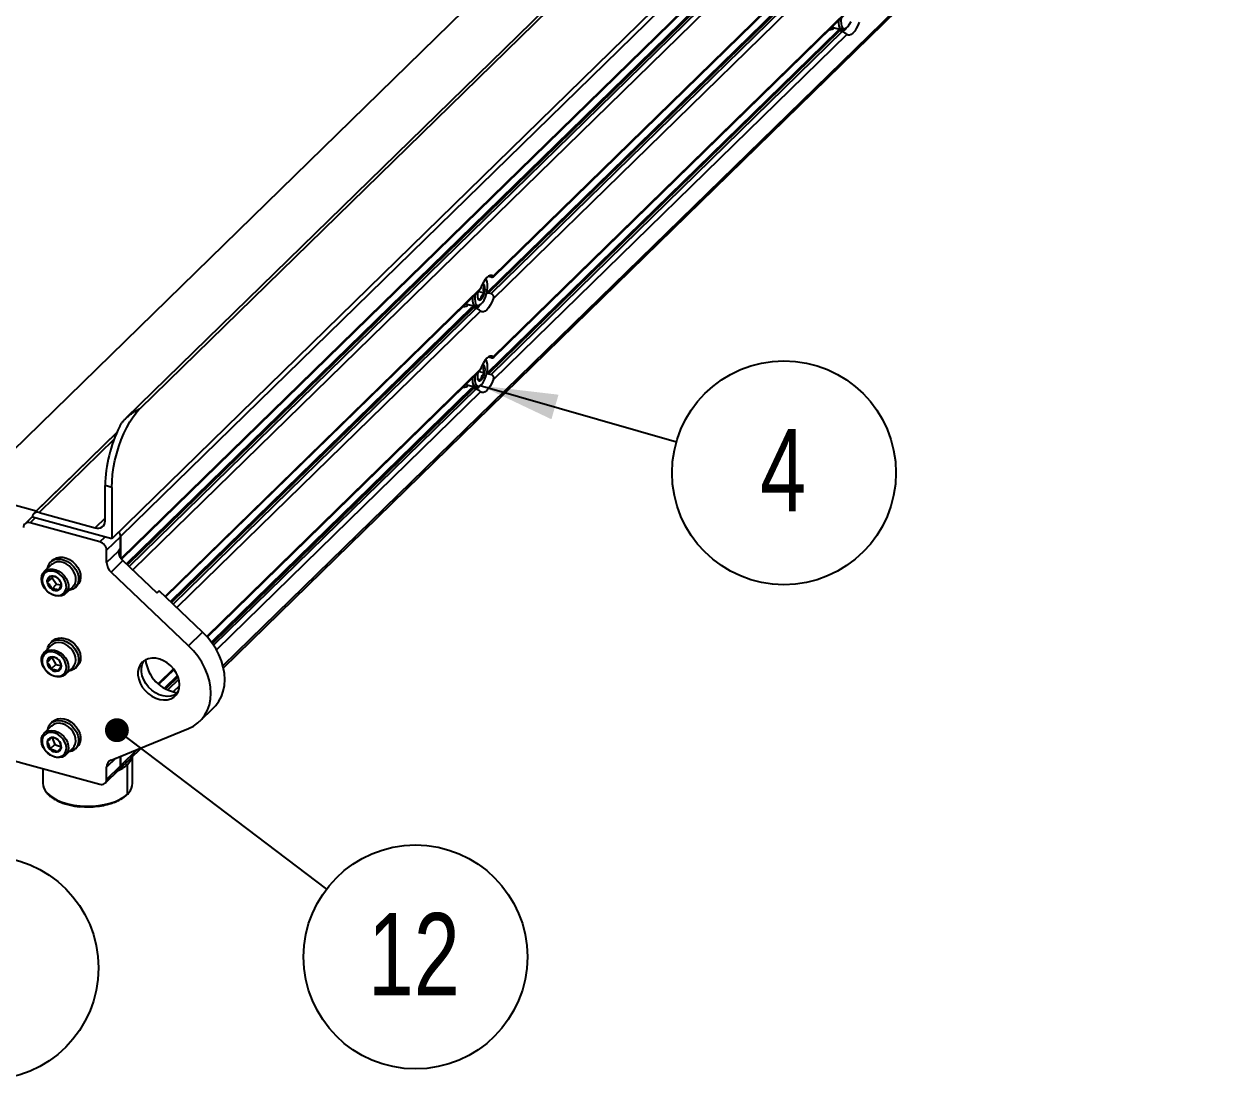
# Model space of a CAD drawing. Header units: millimetres. Extents: x 0 to 279, y 0 to 216.
# Drawn here: x 192.4 to 243.5, y 93.1 to 138 of the extents above; entities that cross this region are included whole.
import ezdxf

# ---------------------------------------------------------------- set-up
doc = ezdxf.new("R2010")
doc.units = ezdxf.units.MM
doc.layers.add('TITLE_BLOCK_BORDER', color=7, linetype='Continuous')
doc.styles.add('SLDTEXTSTYLE0', font='TXT', dxfattribs={"width": 0.75})
doc.dimstyles.new('SLDDIMSTYLE0', dxfattribs={"dimtxt": 0.18, "dimasz": 1.016, "dimexe": 0, "dimexo": 0.0625, "dimgap": 0, "dimtad": 0, "dimtih": 1, "dimtoh": 1, "dimdec": 0, "dimrnd": 1e-09, "dimzin": 0, "dimdsep": 46, "dimtxsty": 'Standard', "dimblk1": 'DOT', "dimblk2": 'DOT', "dimsah": 1, "dimcen": 0.09, "dimadec": 0, "dimazin": 0, "dimtfac": 1.016, "dimtdec": 0, "dimtofl": 0, "dimtmove": 0, "dimatfit": 3, "dimldrblk": 'DOT', "dimfxl": 1, "dimfrac": 2, "dimtolj": 1, "dimtzin": 0, "dimarcsym": 0})
doc.dimstyles.new('SLDDIMSTYLE1', dxfattribs={"dimtxt": 0.18, "dimasz": 3.302, "dimexe": 0, "dimexo": 0.0625, "dimgap": 0, "dimtad": 0, "dimtih": 1, "dimtoh": 1, "dimdec": 0, "dimrnd": 1e-09, "dimzin": 0, "dimdsep": 46, "dimtxsty": 'Standard', "dimsah": 1, "dimcen": 0.09, "dimadec": 0, "dimazin": 0, "dimtfac": 3.302, "dimtdec": 0, "dimtofl": 0, "dimtmove": 0, "dimatfit": 3, "dimfxl": 1, "dimfrac": 2, "dimtolj": 1, "dimtzin": 0, "dimarcsym": 0})

# ---------------------------------------------------------------- blocks, each defined once
blk = doc.blocks.new('SW_NOTE_12')
at = {"layer": 'TITLE_BLOCK_BORDER', "color": 0}
blk.add_circle((3.788, -2.875), 4.755, dxfattribs=at)
at = {"layer": 'TITLE_BLOCK_BORDER', "color": 0, "insert": (3.717, -1.012), "char_height": 3.5, "attachment_point": 2, "style": 'SLDTEXTSTYLE0'}
blk.add_mtext('12', dxfattribs=at)
blk = doc.blocks.new('_DOT')
at = {"color": 0, "linetype": 'ByBlock', "lineweight": -2}
blk.add_line((-0.5, 0), (-1, 0), dxfattribs=at)
at = {"color": 0, "linetype": 'ByBlock', "const_width": 0.5}
blk.add_lwpolyline([(-0.25, 0, 1), (0.25, 0, 1)], format="xyb", close=True, dxfattribs=at)
blk = doc.blocks.new('SW_NOTE_13')
at = {"layer": 'TITLE_BLOCK_BORDER', "color": 0}
blk.add_circle((4.57, -1.313), 4.755, dxfattribs=at)
at = {"layer": 'TITLE_BLOCK_BORDER', "color": 0, "insert": (4.535, 0.55), "char_height": 3.5, "attachment_point": 2, "style": 'SLDTEXTSTYLE0'}
blk.add_mtext('4', dxfattribs=at)
blk = doc.blocks.new('SW_NOTE_14')
at = {"layer": 'TITLE_BLOCK_BORDER', "color": 0}
blk.add_circle((-0.51, -4.728), 4.755, dxfattribs=at)
at = {"layer": 'TITLE_BLOCK_BORDER', "color": 0, "insert": (-0.545, -2.865), "char_height": 3.5, "attachment_point": 2, "style": 'SLDTEXTSTYLE0'}
blk.add_mtext('8', dxfattribs=at)

msp = doc.modelspace()

# ---------------------------------------------------------------- linework, layer by layer
at = {"color": 7, "linetype": 'Continuous', "lineweight": 25}
for p, q in [((242.465, 165.906), (196.692, 121.231)), ((242.323, 165.596), (197.277, 121.63)), ((242.323, 165.596), (197.278, 121.63)), ((243.509, 162.399), (196.092, 116.119)), ((243.135, 161.763), (196.466, 116.212)), ((196.509, 115.248), (243.106, 160.728)), ((242.783, 160.016), (196.711, 115.049)), ((191.252, 119.244), (226.146, 153.301)), ((200.834, 110.64), (243.076, 151.869)), ((227.313, 141.931), (212.287, 127.265)), ((212.296, 127.228), (227.247, 141.82)), ((226.923, 141.108), (212.021, 126.563)), ((227.014, 141.112), (212.101, 126.556)), ((227.118, 141.083), (212.205, 126.528)), ((227.313, 140.966), (212.287, 126.3)), ((227.313, 138.503), (212.287, 123.837)), ((212.296, 123.799), (227.247, 138.391)), ((192.884, 117.294), (116.912, 137.941)), ((226.923, 137.679), (212.021, 123.134)), ((227.014, 137.683), (212.101, 123.127)), ((227.118, 137.655), (212.205, 123.099)), ((226.689, 137.847), (227.114, 137.732)), ((227.118, 137.655), (227.014, 137.683)), ((227.241, 137.765), (227.303, 137.808)), ((227.313, 137.537), (212.287, 122.872)), ((211.979, 127.163), (211.991, 127.138)), ((212.023, 127.069), (211.991, 127.138)), ((212.205, 127.224), (212.101, 127.252)), ((198.379, 113.644), (211.69, 126.636)), ((211.674, 126.621), (211.92, 126.554)), ((212.101, 126.556), (212.205, 126.528)), ((211.366, 125.924), (198.584, 113.448)), ((211.133, 126.092), (211.558, 125.977)), ((211.562, 125.9), (211.457, 125.928)), ((211.64, 126.318), (211.775, 126.281)), ((211.685, 126.01), (211.746, 126.054)), ((212.205, 123.795), (212.101, 123.823)), ((211.979, 123.734), (211.991, 123.71)), ((212.023, 123.641), (211.991, 123.71)), ((200.149, 111.943), (211.69, 123.208)), ((211.634, 122.909), (211.79, 122.867)), ((211.699, 123.219), (211.928, 123.157)), ((212.101, 123.127), (212.205, 123.099)), ((211.366, 122.495), (200.328, 111.722)), ((211.133, 122.664), (211.558, 122.548)), ((211.562, 122.471), (211.457, 122.499)), ((211.685, 122.581), (211.746, 122.625)), ((197.277, 121.63), (197.278, 121.63)), ((196.307, 120.627), (192.782, 117.186)), ((196.314, 120.642), (192.884, 117.294)), ((196.092, 118.296), (195.812, 118.372)), ((195.812, 116.877), (195.812, 118.372)), ((196.092, 118.296), (196.092, 116.119)), ((192.884, 117.286), (192.884, 117.294)), ((193.003, 117.231), (195.389, 116.582)), ((192.724, 117.063), (192.396, 116.742)), ((195.586, 115.983), (192.623, 116.788)), ((196.092, 116.119), (192.723, 117.035)), ((192.723, 117.035), (192.723, 117.035)), ((196.466, 116.205), (195.873, 115.626)), ((196.466, 116.212), (196.466, 115.305)), ((196.466, 115.712), (196.466, 116.205)), ((195.873, 115.107), (195.873, 115.626)), ((195.873, 115.107), (196.372, 115.594)), ((196.372, 115.621), (196.466, 115.712)), ((196.372, 115.621), (196.372, 115.594)), ((196.377, 115.529), (196.377, 115.587)), ((193.58, 115.208), (193.496, 115.126)), ((196.561, 115.192), (196.062, 114.704)), ((196.561, 115.192), (198.009, 113.816)), ((193.536, 115.025), (193.223, 114.72)), ((199.355, 111.574), (196.062, 114.704)), ((193.555, 114.462), (193.345, 114.257)), ((193.75, 114.181), (193.54, 113.976)), ((193.577, 114.514), (193.555, 114.462)), ((193.555, 114.462), (193.75, 114.181)), ((193.75, 114.181), (193.942, 114.16)), ((194.131, 113.789), (194.444, 114.095)), ((194.544, 114.053), (194.628, 114.135)), ((198.102, 113.907), (198.009, 113.816)), ((199.947, 112.153), (198.102, 113.907)), ((199.355, 111.574), (199.947, 112.153)), ((193.536, 111.596), (193.223, 111.291)), ((193.58, 111.779), (193.496, 111.697)), ((193.551, 111.073), (193.341, 110.868)), ((193.562, 111.09), (193.551, 111.073)), ((193.551, 111.073), (193.714, 110.777)), ((193.714, 110.777), (193.504, 110.572)), ((193.714, 110.777), (193.951, 110.722)), ((194.131, 110.361), (194.444, 110.666)), ((194.544, 110.624), (194.628, 110.706)), ((198.091, 109.935), (198.736, 110.564)), ((198.883, 110.311), (198.327, 109.768)), ((199.834, 108.368), (200.426, 108.947)), ((193.536, 108.168), (193.223, 107.862)), ((193.58, 108.351), (193.496, 108.269)), ((196.062, 106.717), (199.355, 108.057)), ((189.085, 107.464), (195.586, 105.697)), ((193.534, 107.672), (193.343, 107.486)), ((193.561, 107.668), (193.673, 107.385)), ((193.673, 107.385), (193.463, 107.18)), ((193.673, 107.385), (193.947, 107.279)), ((194.131, 106.932), (194.444, 107.237)), ((194.544, 107.195), (194.628, 107.277)), ((196.407, 106.318), (197.353, 107.242)), ((195.873, 105.897), (196.466, 106.476)), ((195.873, 105.897), (195.873, 106.417)), ((196.466, 106.476), (196.466, 106.881)), ((196.466, 106.881), (196.466, 106.469)), ((196.755, 105.276), (196.755, 106.53)), ((196.975, 105.734), (196.975, 106.873)), ((193.165, 106.355), (193.165, 105.734)), ((195.813, 105.743), (196.405, 106.321))]:
    msp.add_line(p, q, dxfattribs=at)
at = {"color": 8, "linetype": 'Continuous', "lineweight": 25}
for p, q in [((243.135, 160.803), (196.488, 115.274)), ((242.892, 160.038), (196.755, 115.007)), ((242.996, 160.01), (196.823, 114.943)), ((243.135, 159.837), (196.983, 114.791)), ((243.135, 152.02), (200.816, 110.715)), ((227.122, 137.73), (227.061, 137.67)), ((227.23, 137.757), (227.123, 137.653)), ((211.757, 126.748), (198.355, 113.667)), ((211.457, 125.928), (198.628, 113.407)), ((211.562, 125.9), (198.696, 113.342)), ((211.565, 125.975), (211.504, 125.915)), ((211.673, 126.002), (211.567, 125.898)), ((211.757, 125.783), (198.856, 113.191)), ((211.757, 123.319), (200.127, 111.968)), ((211.457, 122.499), (200.364, 111.672)), ((211.562, 122.471), (200.418, 111.594)), ((211.757, 122.354), (200.536, 111.402)), ((211.565, 122.546), (211.504, 122.487)), ((211.673, 122.573), (211.567, 122.469)), ((196.193, 120.344), (193.003, 117.231)), ((192.842, 117.002), (192.623, 116.788)), ((195.812, 116.994), (195.389, 116.582)), ((195.586, 115.983), (195.805, 116.197)), ((196.377, 115.587), (196.372, 115.583)), ((198.715, 110.59), (198.066, 109.956)), ((198.907, 110.25), (198.382, 109.738)), ((198.938, 110.15), (198.471, 109.695)), ((198.967, 109.87), (198.704, 109.614)), ((197.19, 107.176), (196.466, 106.469)), ((196.265, 106.8), (195.873, 106.417)), ((196.755, 106.53), (196.815, 106.595)), ((196.755, 105.276), (196.815, 105.341))]:
    msp.add_line(p, q, dxfattribs=at)
at = {"color": 7, "linetype": 'Continuous', "lineweight": 25, "flags": 128}
for points in [[(227.241, 137.765), (227.191, 137.737), (227.127, 137.729), (227.071, 137.755), (227.027, 137.813), (226.997, 137.901), (226.983, 138.013), (226.984, 138.135)], [(227.081, 138.229), (227.07, 138.116), (227.074, 137.994), (227.094, 137.893), (227.13, 137.821), (227.179, 137.782), (227.238, 137.778), (227.304, 137.81), (227.373, 137.875), (227.439, 137.969), (227.5, 138.087)], [(227.844, 138.055), (227.787, 137.914), (227.722, 137.786), (227.652, 137.678), (227.579, 137.593), (227.505, 137.535), (227.435, 137.506), (227.37, 137.507), (227.313, 137.537)], [(212.287, 127.265), (212.231, 127.296), (212.166, 127.297), (212.095, 127.268), (212.022, 127.21), (211.949, 127.125), (211.878, 127.017), (211.814, 126.889), (211.757, 126.748)], [(211.931, 126.861), (211.92, 126.884), (211.908, 126.902), (211.893, 126.915), (211.876, 126.923), (211.858, 126.924), (211.838, 126.92), (211.825, 126.915)], [(211.906, 126.256), (211.964, 126.381), (212.01, 126.519), (212.041, 126.661), (212.057, 126.799), (212.056, 126.923), (212.038, 127.027), (212.004, 127.103), (211.963, 127.143)], [(211.685, 126.01), (211.656, 125.992), (211.59, 125.973), (211.531, 125.988), (211.484, 126.036), (211.449, 126.115), (211.429, 126.22), (211.426, 126.345), (211.427, 126.38)], [(211.524, 126.474), (211.52, 126.445), (211.513, 126.313), (211.523, 126.198), (211.549, 126.108), (211.59, 126.048), (211.644, 126.021), (211.706, 126.031), (211.773, 126.075), (211.842, 126.152), (211.906, 126.256)], [(212.287, 126.3), (212.231, 126.159), (212.166, 126.031), (212.095, 125.923), (212.022, 125.838), (211.949, 125.78), (211.878, 125.751), (211.814, 125.752), (211.757, 125.783)], [(212.287, 123.837), (212.231, 123.868), (212.166, 123.869), (212.095, 123.839), (212.022, 123.781), (211.949, 123.696), (211.878, 123.588), (211.814, 123.461), (211.757, 123.319)], [(211.929, 122.872), (211.982, 123.002), (212.023, 123.143), (212.049, 123.285), (212.059, 123.418), (212.051, 123.536), (212.027, 123.63), (211.988, 123.694), (211.963, 123.714)], [(211.685, 122.581), (211.684, 122.58), (211.616, 122.548), (211.554, 122.549), (211.501, 122.584), (211.461, 122.651), (211.435, 122.746), (211.425, 122.864), (211.427, 122.951)], [(211.524, 123.046), (211.516, 122.966), (211.515, 122.839), (211.531, 122.733), (211.563, 122.653), (211.609, 122.605), (211.666, 122.592), (211.731, 122.615), (211.799, 122.671), (211.866, 122.759), (211.929, 122.872)], [(211.648, 122.87), (211.66, 122.85), (211.675, 122.835), (211.691, 122.827), (211.709, 122.823), (211.728, 122.826), (211.748, 122.834), (211.769, 122.848), (211.79, 122.867)], [(212.287, 122.872), (212.231, 122.73), (212.166, 122.603), (212.095, 122.494), (212.022, 122.41), (211.949, 122.351), (211.878, 122.322), (211.814, 122.323), (211.757, 122.354)], [(196.092, 118.296), (196.101, 118.567), (196.127, 118.851), (196.169, 119.143), (196.228, 119.44), (196.302, 119.738), (196.39, 120.031), (196.492, 120.316), (196.604, 120.588), (196.727, 120.843), (196.857, 121.079), (196.994, 121.29), (197.135, 121.475), (197.278, 121.63)], [(193.398, 114.982), (193.463, 115.089), (193.553, 115.173), (193.665, 115.229), (193.794, 115.255), (193.933, 115.25), (194.077, 115.214), (194.217, 115.149), (194.349, 115.058), (194.465, 114.945), (194.56, 114.815), (194.63, 114.675), (194.672, 114.531), (194.683, 114.389), (194.663, 114.257), (194.613, 114.14), (194.535, 114.044), (194.434, 113.974), (194.312, 113.933), (194.271, 113.926)], [(194.529, 114.219), (194.56, 114.336), (194.561, 114.465), (194.531, 114.599), (194.472, 114.731), (194.387, 114.854), (194.281, 114.961), (194.159, 115.046), (194.027, 115.105), (193.894, 115.135), (193.766, 115.134), (193.65, 115.101), (193.552, 115.04), (193.536, 115.025)], [(193.58, 115.208), (193.637, 115.255), (193.749, 115.311), (193.878, 115.337), (194.017, 115.332), (194.161, 115.296), (194.301, 115.231), (194.433, 115.14), (194.549, 115.027), (194.644, 114.897), (194.715, 114.757), (194.756, 114.613), (194.767, 114.471), (194.747, 114.339), (194.697, 114.222), (194.628, 114.135)], [(194.216, 113.914), (194.155, 113.815), (194.069, 113.74), (193.961, 113.693), (193.838, 113.676), (193.707, 113.69), (193.573, 113.735), (193.446, 113.807), (193.331, 113.904), (193.234, 114.02), (193.162, 114.148), (193.117, 114.282), (193.102, 114.415), (193.119, 114.539), (193.165, 114.647), (193.239, 114.735), (193.337, 114.796), (193.453, 114.828), (193.581, 114.83), (193.715, 114.8), (193.846, 114.741), (193.968, 114.656), (194.075, 114.549), (194.16, 114.426), (194.219, 114.294), (194.249, 114.16), (194.248, 114.031), (194.216, 113.914)], [(194.132, 113.918), (194.161, 114.033), (194.159, 114.159), (194.124, 114.29), (194.059, 114.416), (193.968, 114.531), (193.857, 114.626), (193.733, 114.696), (193.603, 114.736), (193.477, 114.745), (193.36, 114.72), (193.262, 114.665), (193.188, 114.582), (193.143, 114.476), (193.13, 114.355), (193.148, 114.225), (193.199, 114.096), (193.277, 113.975), (193.379, 113.869), (193.497, 113.785), (193.625, 113.73), (193.754, 113.705), (193.877, 113.713), (193.985, 113.753), (194.072, 113.823), (194.132, 113.918)], [(193.363, 114.856), (193.363, 114.857), (193.398, 114.982)], [(194.444, 114.095), (194.468, 114.12), (194.529, 114.219)], [(200.426, 108.947), (200.505, 109.03), (200.642, 109.214), (200.75, 109.42), (200.829, 109.644), (200.876, 109.885), (200.892, 110.137), (200.876, 110.399), (200.829, 110.665), (200.75, 110.932), (200.642, 111.197), (200.505, 111.455), (200.342, 111.703), (200.156, 111.936), (199.947, 112.153)], [(193.363, 111.428), (193.38, 111.504), (193.433, 111.619)], [(193.433, 111.619), (193.513, 111.713), (193.617, 111.781), (193.739, 111.819), (193.875, 111.827), (194.018, 111.804), (194.16, 111.751), (194.296, 111.67), (194.42, 111.565), (194.524, 111.442), (194.605, 111.305), (194.659, 111.161), (194.682, 111.018), (194.675, 110.881), (194.637, 110.757), (194.571, 110.652), (194.478, 110.571), (194.364, 110.517), (194.271, 110.497)], [(194.444, 110.666), (194.499, 110.734), (194.547, 110.841), (194.565, 110.965), (194.552, 111.097), (194.508, 111.231), (194.437, 111.36), (194.341, 111.476), (194.227, 111.574), (194.1, 111.648), (193.967, 111.694), (193.835, 111.71), (193.712, 111.694), (193.603, 111.648), (193.536, 111.596)], [(193.58, 111.779), (193.597, 111.795), (193.701, 111.863), (193.823, 111.901), (193.959, 111.909), (194.102, 111.886), (194.244, 111.833), (194.38, 111.752), (194.504, 111.647), (194.608, 111.524), (194.689, 111.387), (194.743, 111.243), (194.766, 111.1), (194.759, 110.963), (194.721, 110.839), (194.655, 110.734), (194.628, 110.706)], [(199.355, 108.057), (199.563, 108.16), (199.75, 108.293), (199.913, 108.452), (200.049, 108.635), (200.157, 108.841), (200.236, 109.066), (200.284, 109.306), (200.299, 109.559), (200.284, 109.82), (200.236, 110.086), (200.157, 110.354), (200.049, 110.618), (199.913, 110.876), (199.75, 111.124), (199.563, 111.358), (199.355, 111.574)], [(194.186, 110.428), (194.111, 110.342), (194.012, 110.282), (193.895, 110.251), (193.767, 110.251), (193.633, 110.282), (193.502, 110.343), (193.381, 110.429), (193.275, 110.537), (193.191, 110.66), (193.133, 110.793), (193.105, 110.927), (193.107, 111.055), (193.141, 111.172), (193.203, 111.269), (193.29, 111.343), (193.399, 111.389), (193.522, 111.404), (193.654, 111.389), (193.787, 111.343), (193.914, 111.269), (194.029, 111.171), (194.124, 111.055), (194.195, 110.926), (194.239, 110.792), (194.252, 110.659), (194.234, 110.536), (194.186, 110.428)], [(194.105, 110.439), (194.15, 110.544), (194.164, 110.665), (194.145, 110.795), (194.095, 110.924), (194.017, 111.046), (193.916, 111.152), (193.797, 111.235), (193.669, 111.291), (193.54, 111.316), (193.418, 111.308), (193.309, 111.268), (193.223, 111.199), (193.162, 111.104), (193.132, 110.989), (193.135, 110.863), (193.169, 110.733), (193.234, 110.606), (193.325, 110.491), (193.435, 110.396), (193.559, 110.326), (193.689, 110.285), (193.816, 110.276), (193.932, 110.3), (194.031, 110.356), (194.105, 110.439)], [(198.968, 109.921), (198.952, 110.087), (198.905, 110.256), (198.828, 110.422), (198.724, 110.579), (198.597, 110.72), (198.451, 110.841), (198.293, 110.937), (198.126, 111.006), (197.958, 111.044), (197.795, 111.05), (197.642, 111.023), (197.505, 110.966), (197.389, 110.88), (197.298, 110.767), (197.235, 110.633), (197.204, 110.482), (197.204, 110.319), (197.235, 110.15), (197.298, 109.982), (197.389, 109.82), (197.505, 109.671), (197.642, 109.539), (197.795, 109.43), (197.958, 109.347), (198.126, 109.293), (198.293, 109.271), (198.451, 109.281), (198.597, 109.323), (198.724, 109.395), (198.828, 109.495), (198.905, 109.619), (198.952, 109.763), (198.968, 109.921)], [(198.851, 109.525), (198.746, 109.469), (198.601, 109.427), (198.442, 109.417), (198.275, 109.439), (198.107, 109.492), (197.944, 109.575), (197.791, 109.685), (197.654, 109.816), (197.538, 109.966), (197.447, 110.128), (197.385, 110.296), (197.353, 110.465), (197.353, 110.627), (197.385, 110.779), (197.447, 110.913), (197.467, 110.943)], [(193.573, 108.344), (193.671, 108.419), (193.789, 108.465), (193.922, 108.482), (194.064, 108.467), (194.207, 108.421), (194.345, 108.347), (194.473, 108.248), (194.582, 108.129), (194.67, 107.995), (194.731, 107.853), (194.763, 107.709), (194.764, 107.57), (194.734, 107.442), (194.675, 107.331), (194.628, 107.277)], [(193.217, 107.856), (193.309, 107.925), (193.421, 107.965), (193.546, 107.975), (193.679, 107.954), (193.811, 107.902), (193.937, 107.824), (194.048, 107.722), (194.139, 107.603), (194.206, 107.473), (194.244, 107.338), (194.251, 107.207), (194.227, 107.086), (194.174, 106.982), (194.094, 106.9), (193.992, 106.845), (193.872, 106.82), (193.742, 106.826), (193.609, 106.863), (193.479, 106.928), (193.36, 107.019), (193.258, 107.13), (193.178, 107.256), (193.126, 107.389), (193.103, 107.522), (193.111, 107.649), (193.15, 107.763), (193.217, 107.856)], [(193.489, 108.262), (193.587, 108.337), (193.705, 108.383), (193.838, 108.4), (193.98, 108.385), (194.123, 108.339), (194.261, 108.265), (194.389, 108.166), (194.498, 108.047), (194.586, 107.913), (194.647, 107.771), (194.679, 107.627), (194.68, 107.488), (194.65, 107.36), (194.591, 107.249), (194.505, 107.161), (194.396, 107.1), (194.271, 107.069)], [(194.444, 107.237), (194.487, 107.287), (194.54, 107.391), (194.564, 107.512), (194.556, 107.643), (194.518, 107.778), (194.452, 107.908), (194.361, 108.027), (194.249, 108.129), (194.124, 108.208), (193.992, 108.259), (193.859, 108.28), (193.733, 108.271), (193.622, 108.23), (193.53, 108.161), (193.53, 108.161)], [(193.233, 107.781), (193.169, 107.689), (193.134, 107.577), (193.133, 107.452), (193.163, 107.321), (193.224, 107.194), (193.311, 107.077), (193.42, 106.979), (193.542, 106.905), (193.672, 106.86), (193.799, 106.847), (193.918, 106.867), (194.019, 106.918), (194.096, 106.997), (194.146, 107.1), (194.164, 107.22), (194.15, 107.348), (194.104, 107.478), (194.029, 107.602), (193.93, 107.71), (193.814, 107.797), (193.687, 107.857), (193.557, 107.886), (193.433, 107.882), (193.323, 107.847), (193.233, 107.781)], [(194.745, 104.767), (195.01, 104.753), (195.275, 104.759), (195.537, 104.783), (195.789, 104.825), (196.028, 104.886), (196.248, 104.963), (196.445, 105.055), (196.615, 105.16), (196.755, 105.276)]]:
    msp.add_lwpolyline(points, dxfattribs=at)
at = {"color": 8, "linetype": 'Continuous', "lineweight": 25, "flags": 128}
for points in [[(196.644, 106.55), (196.723, 106.624), (196.748, 106.651)], [(193.323, 105.343), (193.426, 105.239), (193.582, 105.121), (193.77, 105.017), (193.985, 104.928), (194.222, 104.855), (194.477, 104.802), (194.745, 104.767)], [(194.745, 104.767), (194.745, 104.757), (194.746, 104.749), (194.747, 104.742), (194.748, 104.738), (194.75, 104.736), (194.75, 104.736)]]:
    msp.add_lwpolyline(points, dxfattribs=at)
at = {"color": 7, "linetype": 'Continuous', "lineweight": 25}
for centre, radius, start, end in [((226.815, 138.103), 0.557, 303.4702, 325.7043), ((211.387, 126.726), 0.561, 342.1061, 13.8771), ((212.167, 126.448), 0.542, 164.6509, 194.1056), ((211.362, 126.676), 0.571, 316.2928, 347.6679), ((211.259, 126.348), 0.557, 303.4702, 325.7043), ((211.716, 126.329), 0.0763, 190.4121, 321.0596), ((211.859, 123.426), 0.0687, 19.7572, 119.3132), ((211.463, 123.296), 0.486, 343.3082, 18.3855), ((212.109, 123.023), 0.486, 163.3082, 198.3855), ((211.298, 123.278), 0.641, 320.079, 349.0578), ((211.259, 122.919), 0.557, 303.4702, 325.7043), ((201.689, 118.262), 5.879, 153.6014, 178.9191), ((192.929, 117.039), 0.206, 68.8623, 180.9223), ((192.547, 116.591), 0.211, 68.8623, 180.9223), ((195.501, 116.872), 0.31, 248.8623, 0.9223), ((196.111, 116.194), 0.355, 1.7012, 37.6558), ((196.119, 116.201), 0.347, 1.7012, 37.6558), ((195.479, 115.603), 0.395, 3.3916, 74.3338), ((196.946, 115.618), 0.574, 182.3517, 227.8731), ((196.523, 115.589), 0.146, 162.7376, 180.4569), ((196.447, 115.13), 0.574, 182.3517, 227.8731), ((193.566, 114.31), 0.228, 120.2622, 193.3566), ((193.766, 114.341), 0.429, 191.174, 238.2573), ((193.574, 114.226), 0.307, 54.1318, 113.556), ((193.528, 114.109), 0.429, 11.174, 58.2573), ((193.727, 114.14), 0.228, 300.2622, 13.3566), ((193.72, 114.224), 0.307, 234.1318, 293.556), ((193.556, 110.888), 0.216, 109.6538, 185.4561), ((193.569, 110.766), 0.336, 49.017, 104.7381), ((193.543, 110.691), 0.411, 4.7306, 53.2217), ((193.751, 110.901), 0.411, 184.7306, 233.2217), ((193.725, 110.826), 0.336, 229.017, 284.7381), ((193.738, 110.704), 0.216, 289.6538, 5.4561), ((199.091, 111.144), 1.575, 186.0755, 262.5345), ((193.835, 107.934), 0.476, 136.541, 172.1615), ((193.722, 107.459), 0.381, 175.9344, 227.0865), ((193.552, 107.465), 0.21, 96.9836, 174.2596), ((193.557, 107.302), 0.373, 42.8593, 94.727), ((193.571, 107.276), 0.381, 355.9344, 47.0865), ((193.737, 107.434), 0.373, 222.8593, 274.727), ((193.742, 107.271), 0.21, 276.9836, 354.2596), ((196.183, 106.431), 0.31, 113.011, 182.6553), ((196.268, 106.46), 0.198, 304.541, 2.5693), ((196.256, 106.469), 0.21, 315.3545, 1.9113), ((196.313, 107.038), 0.67, 318.5605, 344.2799), ((195.662, 105.894), 0.211, 248.8623, 0.9223), ((193.785, 105.757), 0.62, 182.1093, 221.8645), ((196.367, 105.752), 0.609, 317.4797, 358.3001), ((194.745, 104.746), 0.0107, 298.2372, 356.5913)]:
    msp.add_arc(centre, radius, start, end, dxfattribs=at)
at = {"color": 8, "linetype": 'Continuous', "lineweight": 25}
msp.add_arc((195.728, 107.637), 1.51, 293.8239, 312.8638, dxfattribs=at)
at = {"color": 7, "linetype": 'Continuous', "lineweight": 25}
for centre in [(226.08, 138.686), (210.524, 126.931), (210.524, 123.503)]:
    msp.add_ellipse(centre, major_axis=(-0.686, 0.897), ratio=0.459461, start_param=2.779269, end_param=3.222808, dxfattribs=at)
for points, knots in [([(227.014, 137.683), (227, 137.686), (226.973, 137.692), (226.943, 137.69), (226.926, 137.684), (226.924, 137.679), (226.924, 137.679)], [0, 0, 0, 0, 0.312647, 0.624848, 0.948501, 1, 1, 1, 1]), ([(227.313, 137.537), (227.306, 137.544), (227.296, 137.553), (227.272, 137.572), (227.257, 137.583), (227.231, 137.601), (227.222, 137.607), (227.203, 137.619), (227.193, 137.624), (227.161, 137.64), (227.139, 137.649), (227.118, 137.655)], [0, 0, 0, 0, 0.25, 0.25, 0.5, 0.5, 0.625, 0.625, 0.75, 0.75, 1, 1, 1, 1]), ([(211.931, 126.861), (211.912, 126.866), (211.874, 126.876), (211.823, 126.889), (211.798, 126.895), (211.798, 126.895), (211.798, 126.895)], [0, 0, 0, 0, 0.237768, 0.483666, 0.825936, 1, 1, 1, 1]), ([(211.92, 126.554), (211.911, 126.578), (211.893, 126.626), (211.883, 126.692), (211.886, 126.749), (211.9, 126.805), (211.919, 126.84), (211.931, 126.861)], [0, 0, 0, 0, 0.216186, 0.439763, 0.593419, 0.75221, 1, 1, 1, 1]), ([(212.287, 127.265), (212.295, 127.259), (212.3, 127.252), (212.303, 127.238), (212.301, 127.231), (212.291, 127.223), (212.286, 127.221), (212.275, 127.218), (212.268, 127.217), (212.245, 127.216), (212.226, 127.218), (212.205, 127.224)], [0, 0, 0, 0, 0.25, 0.25, 0.5, 0.5, 0.625, 0.625, 0.75, 0.75, 1, 1, 1, 1]), ([(211.689, 126.637), (211.7, 126.648), (211.73, 126.68), (211.746, 126.721), (211.757, 126.748)], [0, 0, 0, 0, 0.354022, 1, 1, 1, 1]), ([(211.775, 126.281), (211.775, 126.297), (211.775, 126.328), (211.784, 126.378), (211.803, 126.427), (211.833, 126.472), (211.872, 126.515), (211.904, 126.541), (211.92, 126.554)], [0, 0, 0, 0, 0.155622, 0.322229, 0.493763, 0.65399, 0.819526, 1, 1, 1, 1]), ([(212.012, 126.543), (212.015, 126.545), (212.033, 126.557), (212.065, 126.562), (212.091, 126.558), (212.101, 126.556)], [0, 0, 0, 0, 0.138737, 0.67032, 1, 1, 1, 1]), ([(212.205, 126.528), (212.216, 126.525), (212.225, 126.521), (212.244, 126.509), (212.253, 126.502), (212.268, 126.486), (212.275, 126.477), (212.286, 126.457), (212.291, 126.447), (212.301, 126.414), (212.303, 126.391), (212.3, 126.345), (212.295, 126.322), (212.287, 126.3)], [0, 0, 0, 0, 0.125, 0.125, 0.25, 0.25, 0.375, 0.375, 0.5, 0.5, 0.75, 0.75, 1, 1, 1, 1]), ([(211.457, 125.928), (211.444, 125.931), (211.417, 125.937), (211.387, 125.935), (211.37, 125.929), (211.367, 125.924), (211.367, 125.924)], [0, 0, 0, 0, 0.312647, 0.624848, 0.948501, 1, 1, 1, 1]), ([(211.757, 125.783), (211.749, 125.789), (211.74, 125.798), (211.715, 125.817), (211.701, 125.828), (211.675, 125.846), (211.666, 125.852), (211.647, 125.864), (211.636, 125.869), (211.605, 125.885), (211.583, 125.894), (211.562, 125.9)], [0, 0, 0, 0, 0.25, 0.25, 0.5, 0.5, 0.625, 0.625, 0.75, 0.75, 1, 1, 1, 1]), ([(211.641, 126.316), (211.64, 126.316), (211.64, 126.316), (211.654, 126.313), (211.681, 126.306), (211.718, 126.296), (211.754, 126.287), (211.775, 126.281)], [0, 0, 0, 0, 0.2161857, 0.4397628, 0.5934186, 0.7522096, 1, 1, 1, 1]), ([(212.287, 123.837), (212.295, 123.83), (212.3, 123.823), (212.303, 123.809), (212.301, 123.803), (212.291, 123.795), (212.286, 123.792), (212.275, 123.789), (212.268, 123.788), (212.245, 123.787), (212.226, 123.789), (212.205, 123.795)], [0, 0, 0, 0, 0.25, 0.25, 0.5, 0.5, 0.625, 0.625, 0.75, 0.75, 1, 1, 1, 1]), ([(211.689, 123.208), (211.7, 123.219), (211.73, 123.251), (211.746, 123.292), (211.757, 123.319)], [0, 0, 0, 0, 0.354022, 1, 1, 1, 1]), ([(211.924, 123.449), (211.905, 123.452), (211.867, 123.457), (211.829, 123.462), (211.821, 123.462), (211.821, 123.461)], [0, 0, 0, 0, 0.486061, 0.9887403, 1, 1, 1, 1]), ([(211.928, 123.157), (211.918, 123.179), (211.898, 123.225), (211.884, 123.289), (211.885, 123.343), (211.896, 123.396), (211.913, 123.429), (211.924, 123.449)], [0, 0, 0, 0, 0.216186, 0.439763, 0.593419, 0.75221, 1, 1, 1, 1]), ([(211.648, 122.87), (211.648, 122.872), (211.648, 122.877), (211.665, 122.88), (211.693, 122.879), (211.732, 122.875), (211.768, 122.87), (211.79, 122.867)], [0, 0, 0, 0, 0.216186, 0.439763, 0.593419, 0.75221, 1, 1, 1, 1]), ([(211.79, 122.867), (211.79, 122.883), (211.789, 122.916), (211.797, 122.969), (211.815, 123.02), (211.844, 123.069), (211.881, 123.115), (211.912, 123.142), (211.928, 123.157)], [0, 0, 0, 0, 0.155622, 0.322229, 0.493763, 0.65399, 0.819526, 1, 1, 1, 1]), ([(212.014, 123.116), (212.017, 123.118), (212.034, 123.129), (212.065, 123.134), (212.091, 123.129), (212.101, 123.127)], [0, 0, 0, 0, 0.109759, 0.659227, 1, 1, 1, 1]), ([(212.205, 123.099), (212.216, 123.096), (212.225, 123.092), (212.244, 123.081), (212.253, 123.074), (212.268, 123.058), (212.275, 123.048), (212.286, 123.029), (212.291, 123.018), (212.301, 122.985), (212.303, 122.962), (212.3, 122.916), (212.295, 122.894), (212.287, 122.872)], [0, 0, 0, 0, 0.125, 0.125, 0.25, 0.25, 0.375, 0.375, 0.5, 0.5, 0.75, 0.75, 1, 1, 1, 1]), ([(211.457, 122.499), (211.444, 122.502), (211.417, 122.508), (211.387, 122.506), (211.37, 122.501), (211.367, 122.496), (211.367, 122.495)], [0, 0, 0, 0, 0.312647, 0.624848, 0.948501, 1, 1, 1, 1]), ([(211.757, 122.354), (211.749, 122.361), (211.74, 122.369), (211.715, 122.389), (211.701, 122.4), (211.675, 122.417), (211.666, 122.423), (211.647, 122.435), (211.636, 122.441), (211.605, 122.456), (211.583, 122.465), (211.562, 122.471)], [0, 0, 0, 0, 0.25, 0.25, 0.5, 0.5, 0.625, 0.625, 0.75, 0.75, 1, 1, 1, 1]), ([(196.423, 120.875), (196.435, 120.897), (196.466, 120.955), (196.526, 121.045), (196.606, 121.143), (196.698, 121.239), (196.804, 121.334), (196.929, 121.43), (197.088, 121.534), (197.208, 121.597), (197.276, 121.63), (197.277, 121.63)], [0, 0, 0, 0, 0.0619947, 0.161004, 0.2704696, 0.3783729, 0.4968412, 0.6331745, 0.7883117, 0.9975977, 1, 1, 1, 1]), ([(193.451, 114.507), (193.45, 114.497), (193.446, 114.478), (193.436, 114.443), (193.42, 114.402), (193.398, 114.356), (193.373, 114.307), (193.354, 114.273), (193.345, 114.257)], [0, 0, 0, 0, 0.180474, 0.341024, 0.506232, 0.672446, 0.844379, 1, 1, 1, 1]), ([(193.345, 114.257), (193.363, 114.243), (193.401, 114.214), (193.46, 114.149), (193.509, 114.066), (193.53, 114.003), (193.54, 113.976)], [0, 0, 0, 0, 0.216455, 0.440311, 0.751901, 1, 1, 1, 1]), ([(193.754, 114.474), (193.738, 114.481), (193.706, 114.496), (193.651, 114.509), (193.594, 114.515), (193.53, 114.515), (193.481, 114.51), (193.451, 114.507)], [0, 0, 0, 0, 0.216186, 0.439763, 0.593419, 0.75221, 1, 1, 1, 1]), ([(193.949, 114.192), (193.941, 114.217), (193.924, 114.266), (193.882, 114.347), (193.822, 114.42), (193.775, 114.458), (193.754, 114.474)], [0, 0, 0, 0, 0.216455, 0.440311, 0.751901, 1, 1, 1, 1]), ([(193.842, 113.943), (193.851, 113.959), (193.87, 113.992), (193.895, 114.041), (193.917, 114.087), (193.933, 114.128), (193.944, 114.163), (193.947, 114.182), (193.949, 114.192)], [0, 0, 0, 0, 0.155622, 0.322229, 0.493763, 0.65399, 0.819526, 1, 1, 1, 1]), ([(193.54, 113.976), (193.566, 113.978), (193.618, 113.984), (193.705, 113.984), (193.783, 113.97), (193.824, 113.951), (193.842, 113.943)], [0, 0, 0, 0, 0.2164554, 0.4403113, 0.7519006, 1, 1, 1, 1]), ([(193.483, 111.092), (193.479, 111.083), (193.472, 111.067), (193.455, 111.036), (193.434, 111), (193.405, 110.958), (193.374, 110.913), (193.351, 110.882), (193.341, 110.868)], [0, 0, 0, 0, 0.180474, 0.341024, 0.506232, 0.672446, 0.844379, 1, 1, 1, 1]), ([(193.789, 111.02), (193.773, 111.03), (193.741, 111.05), (193.685, 111.071), (193.627, 111.084), (193.562, 111.092), (193.513, 111.092), (193.483, 111.092)], [0, 0, 0, 0, 0.216186, 0.439763, 0.593419, 0.75221, 1, 1, 1, 1]), ([(193.953, 110.725), (193.947, 110.75), (193.934, 110.801), (193.901, 110.886), (193.85, 110.963), (193.808, 111.003), (193.789, 111.02)], [0, 0, 0, 0, 0.216455, 0.440311, 0.751901, 1, 1, 1, 1]), ([(193.341, 110.868), (193.357, 110.852), (193.39, 110.821), (193.441, 110.753), (193.481, 110.666), (193.497, 110.601), (193.504, 110.572)], [0, 0, 0, 0, 0.216455, 0.440311, 0.751901, 1, 1, 1, 1]), ([(193.504, 110.572), (193.53, 110.572), (193.583, 110.572), (193.671, 110.562), (193.751, 110.537), (193.792, 110.512), (193.81, 110.501)], [0, 0, 0, 0, 0.216455, 0.440311, 0.751901, 1, 1, 1, 1]), ([(193.81, 110.501), (193.821, 110.515), (193.843, 110.546), (193.875, 110.59), (193.903, 110.633), (193.925, 110.669), (193.942, 110.7), (193.949, 110.716), (193.953, 110.725)], [0, 0, 0, 0, 0.155622, 0.322229, 0.493763, 0.65399, 0.819526, 1, 1, 1, 1]), ([(193.526, 107.673), (193.521, 107.668), (193.51, 107.656), (193.488, 107.633), (193.459, 107.603), (193.425, 107.568), (193.386, 107.529), (193.357, 107.5), (193.343, 107.486)], [0, 0, 0, 0, 0.155622, 0.322229, 0.493763, 0.65399, 0.819526, 1, 1, 1, 1]), ([(193.343, 107.486), (193.356, 107.47), (193.383, 107.437), (193.423, 107.366), (193.451, 107.276), (193.459, 107.21), (193.463, 107.18)], [0, 0, 0, 0, 0.2164554, 0.4403113, 0.7519006, 1, 1, 1, 1]), ([(193.83, 107.555), (193.815, 107.568), (193.783, 107.595), (193.713, 107.634), (193.623, 107.661), (193.556, 107.67), (193.526, 107.673)], [0, 0, 0, 0, 0.216455, 0.440311, 0.751901, 1, 1, 1, 1]), ([(193.951, 107.25), (193.948, 107.275), (193.941, 107.328), (193.919, 107.416), (193.88, 107.495), (193.846, 107.537), (193.83, 107.555)], [0, 0, 0, 0, 0.2164554, 0.4403113, 0.7519006, 1, 1, 1, 1]), ([(193.463, 107.18), (193.489, 107.177), (193.542, 107.17), (193.611, 107.153), (193.667, 107.13), (193.719, 107.101), (193.749, 107.077), (193.767, 107.062)], [0, 0, 0, 0, 0.216186, 0.439763, 0.593419, 0.75221, 1, 1, 1, 1]), ([(193.767, 107.062), (193.782, 107.077), (193.81, 107.105), (193.849, 107.144), (193.883, 107.179), (193.912, 107.209), (193.935, 107.232), (193.946, 107.244), (193.951, 107.25)], [0, 0, 0, 0, 0.180474, 0.341024, 0.506232, 0.672446, 0.844379, 1, 1, 1, 1]), ([(193.335, 105.316), (193.364, 105.283), (193.428, 105.21), (193.56, 105.109), (193.723, 105.011), (193.909, 104.926), (194.114, 104.854), (194.335, 104.797), (194.548, 104.757), (194.69, 104.743), (194.75, 104.736)], [0, 0, 0, 0, 0.107962, 0.239419, 0.371621, 0.503942, 0.63611, 0.768084, 0.89989, 1, 1, 1, 1]), ([(196.177, 104.91), (196.203, 104.92), (196.298, 104.953), (196.441, 105.025), (196.602, 105.124), (196.724, 105.221), (196.78, 105.287), (196.802, 105.313)], [0, 0, 0, 0, 0.096588, 0.344501, 0.592962, 0.841891, 1, 1, 1, 1])]:
    msp.add_open_spline(points, degree=3, knots=knots, dxfattribs=at)
msp.add_open_spline([(194.756, 104.745), (194.876, 104.738), (195.116, 104.724), (195.477, 104.749), (195.824, 104.806), (196.029, 104.871), (196.131, 104.904)], degree=3, dxfattribs=at)

# ---------------------------------------------------------------- block references
at = {"layer": 'TITLE_BLOCK_BORDER'}
for name, p in [('SW_NOTE_13', (220.079, 120.23)), ('SW_NOTE_12', (205.207, 101.231)), ('SW_NOTE_14', (191.281, 102.617))]:
    msp.add_blockref(name, p, dxfattribs=at)

# ---------------------------------------------------------------- leaders
for points, dimstyle in [([(211.746, 122.625), (220.079, 120.23)], 'SLDDIMSTYLE1'), ([(196.309, 107.986), (205.207, 101.231)], 'SLDDIMSTYLE0')]:
    msp.add_leader(points, dimstyle=dimstyle, dxfattribs=at)

doc.saveas('drawing.dxf')
